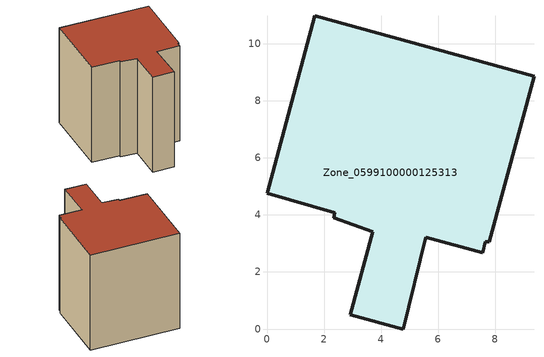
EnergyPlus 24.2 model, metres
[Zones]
Zone_0599100000125313
 floor ground (C_G): 0,4.75 1.68,10.97 9.36,8.86 7.79,3.06 7.65,3.06 7.56,2.68 5.57,3.22 4.78,0 2.92,0.5 3.71,3.41 2.33,3.91 2.38,4.08 z0
 wall outside (C_F): 1.68,10.97 0,4.75 2.38,4.08 2.33,3.91 3.71,3.41 2.92,0.5 4.78,0 5.57,3.22 7.56,2.68 7.65,3.06 7.79,3.06 9.36,8.86 1.68,10.97 z0:9.24
 roof outside (C_R): 2.33,3.91 3.71,3.41 2.92,0.5 4.78,0 5.57,3.22 7.56,2.68 7.65,3.06 7.79,3.06 9.36,8.86 1.68,10.97 0,4.75 2.38,4.08 z9.24
[BUILDING]
Pand.0599100000125313: North Axis=0; Terrain=City; Loads Convergence Tolerance Value=0.04; Temperature Convergence Tolerance Value=0.4; Solar Distribution=FullExterior; Maximum Number of Warmup Days=25; Minimum Number of Warmup Days=1
[Site:Location]
Rotterdam.The.Hague.AP_ZH_NLD Design_Conditions: Latitude=51.96; Longitude=4.45; Time Zone=1; Elevation=-4.5
[SITE:GROUNDTEMPERATURE:BUILDINGSURFACE]
18, 18, 18, 18, 18, 18, 18, 18, 18, 18, 18, 18
[MATERIAL] Thermal Absorptance=0.9; Solar Absorptance=0.7; Visible Absorptance=0.7
Name | Roughness | Thickness | Conductivity | Density | Specific Heat
G.TI.1946 | MediumSmooth | 0.15 | 1 | 540 | 1210
F.TI.1946 | Rough | 0.3 | 0.857143 | 1920 | 840
R.TI.1946 | MediumRough | 0.2 | 0.1 | 1500 | 1000
[CONSTRUCTION]
C_G: G.TI.1946
C_F: F.TI.1946
C_R: R.TI.1946
[ZONE]
Zone_0599100000125313: Type=1; Multiplier=1; Ceiling Height=Autocalculate; Volume=Autocalculate; Floor Area=autocalculate; Part of Total Floor Area=Yes
[ZONEINFILTRATION:DESIGNFLOWRATE]
Infil_Zone_0599100000125313: Zone or ZoneList or Space or SpaceList=Zone_0599100000125313; Schedule=AlwaysOn; Design Flow Rate Calculation Method=Flow/Area; Flow Rate per Floor Area=0.003; Constant Term Coefficient=1; Temperature Term Coefficient=0; Velocity Term Coefficient=0; Velocity Squared Term Coefficient=0
[HVACTEMPLATE:ZONE:IDEALLOADSAIRSYSTEM]
Zone_0599100000125313: Maximum Heating Supply Air Temperature=50; Minimum Cooling Supply Air Temperature=13; Maximum Heating Supply Air Humidity Ratio=0.0156; Minimum Cooling Supply Air Humidity Ratio=0.0077; Heating Limit=NoLimit; Cooling Limit=NoLimit; Dehumidification Control Type=ConstantSensibleHeatRatio; Cooling Sensible Heat Ratio=0.7; Dehumidification Setpoint=60; Humidification Control Type=None; Humidification Setpoint=30; Outdoor Air Method=None; Outdoor Air Flow Rate per Person=0.00944; Outdoor Air Flow Rate per Zone Floor Area=0; Outdoor Air Flow Rate per Zone=0; Demand Controlled Ventilation Type=None; Outdoor Air Economizer Type=NoEconomizer; Heat Recovery Type=None; Sensible Heat Recovery Effectiveness=0.7; Latent Heat Recovery Effectiveness=0.65
[ZONECONTROL:THERMOSTAT]
ThermostatControl_Zone_0599100000125313: Zone or ZoneList=Zone_0599100000125313; Control Type Schedule=DualSetpointControlType; Control 1=Thermostat_Zone_0599100000125313; Temperature Difference Between Cutout And Setpoint=0
[THERMOSTATSETPOINT:DUALSETPOINT]
Thermostat_Zone_0599100000125313: Heating Setpoint Temperature Schedule=HeatingSetpoint_Zone_0599100000125313; Cooling Setpoint Temperature Schedule=CoolingSetpoint_Zone_0599100000125313
[SCHEDULE:COMPACT]
HeatingSetpoint_Zone_0599100000125313: Through: 12/31, For: AllDays, Until: 24:00, 21
CoolingSetpoint_Zone_0599100000125313: Through: 12/31, For: AllDays, Until: 24:00, 24
DualSetpointControlType: Through: 12/31, For: AllDays, Until: 24:00, 4
AlwaysOn: Through: 12/31, For: AllDays, Until: 24:00, 1
